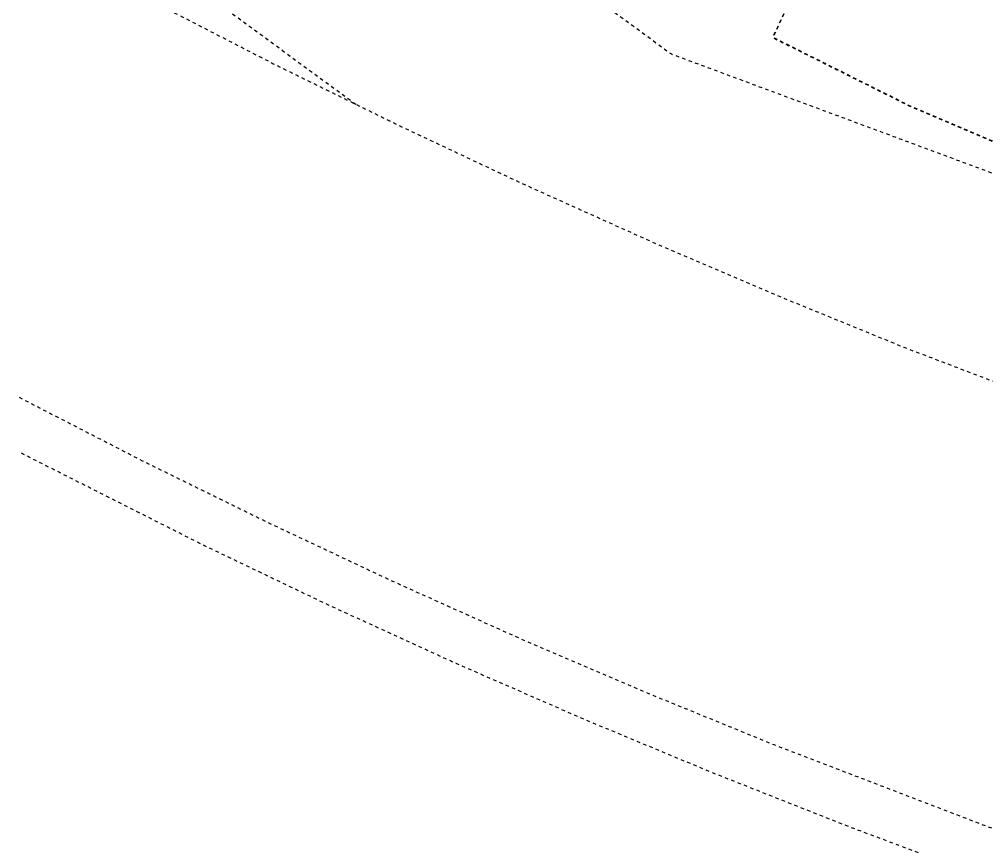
# Model space of a CAD drawing. Header units: millimetres. Extents: x 50357 to 985146, y 723188 to 1803594.
# Drawn here: x 832187.59 to 832216.04, y 818190.76 to 818215.09 of the extents above; entities that cross this region are included whole.
import ezdxf
from ezdxf.xclip import XClip

# ---------------------------------------------------------------- set-up
doc = ezdxf.new("R2010")
doc.units = ezdxf.units.MM
doc.header["$LTSCALE"] = 3
doc.header["$MEASUREMENT"] = 0
doc.linetypes.add('x-baseplan$0$DGN Style 2', pattern=[1.94727e-06, 0, -1.94727e-06])
doc.layers.add('00_Xref', color=7, linetype='Continuous')
doc.layers.add('x-baseplan$0$AR-ROAD_AR_BS_MI_', color=7, linetype='Continuous', true_color=0x6d6d6d)

# ---------------------------------------------------------------- blocks, each defined once
blk = doc.blocks.new('x-baseplan')
at = {"layer": 'x-baseplan$0$AR-ROAD_AR_BS_MI_', "flags": 128}
blk.add_lwpolyline([(834506.84, 818269.481, 0.360963), (834521.641, 818221.911, 0.100934), (834541.721, 818214.002), (834551.671, 818212.252), (834592.861, 818212.383), (834617.661, 818213.134), (834813.071, 818216.608), (834883.041, 818221.15, 0.392146)], format="xyb", dxfattribs=at)
at = {"layer": 'x-baseplan$0$AR-ROAD_AR_BS_MI_', "linetype": 'x-baseplan$0$DGN Style 2', "flags": 128}
for points in [[(834502.374, 818234.985), (834502.738, 818234.249), (834503.103, 818233.546), (834503.48, 818232.848), (834503.869, 818232.158), (834504.271, 818231.474), (834504.684, 818230.798), (834505.108, 818230.128), (834505.545, 818229.467), (834505.992, 818228.813), (834506.452, 818228.167), (834506.922, 818227.529), (834507.403, 818226.899), (834507.896, 818226.278), (834508.399, 818225.665), (834509.252, 818224.674), (834509.777, 818224.093), (834510.311, 818223.521), (834510.855, 818222.958), (834511.409, 818222.405), (834511.973, 818221.862), (834512.546, 818221.329), (834513.128, 818220.806), (834513.719, 818220.293), (834514.319, 818219.79), (834514.928, 818219.298), (834515.546, 818218.817), (834516.171, 818218.346), (834516.805, 818217.887), (834517.447, 818217.438), (834518.096, 818217.001), (834518.753, 818216.576), (834519.417, 818216.161), (834520.088, 818215.759), (834520.767, 818215.368), (834521.126, 818216.109), (834522.508, 818215.312), (834522.155, 818214.552), (834526.204, 818212.526), (834531.603, 818210.23), (834538.872, 818208.439)], [(834502.384, 818234.995), (834502.749, 818234.26), (834503.114, 818233.556), (834503.491, 818232.859), (834503.88, 818232.169), (834504.281, 818231.485), (834504.694, 818230.808), (834505.119, 818230.139), (834505.555, 818229.477), (834506.003, 818228.823), (834506.462, 818228.177), (834506.933, 818227.539), (834507.414, 818226.91), (834507.907, 818226.288), (834508.41, 818225.676), (834509.263, 818224.685), (834509.787, 818224.104), (834510.322, 818223.532), (834510.866, 818222.969), (834511.42, 818222.416), (834511.984, 818221.873), (834512.557, 818221.34), (834513.139, 818220.816), (834513.73, 818220.303), (834514.33, 818219.801), (834514.939, 818219.309), (834515.557, 818218.828), (834516.182, 818218.357), (834516.816, 818217.898), (834517.458, 818217.449), (834518.107, 818217.012), (834518.764, 818216.587), (834519.428, 818216.172), (834520.099, 818215.77), (834520.778, 818215.379), (834521.137, 818216.12), (834522.519, 818215.323), (834522.166, 818214.563), (834526.215, 818212.537), (834531.614, 818210.242), (834538.924, 818208.441)], [(834494.789, 818231.989), (834519.175, 818214.07), (834537.066, 818207.434)], [(834488.059, 818228.636), (834509.892, 818212.592)], [(834503.846, 818215.648), (834507.469, 818213.785), (834511.125, 818211.986), (834514.811, 818210.251), (834518.527, 818208.58), (834522.271, 818206.975), (834526.043, 818205.435), (834532.616, 818202.932)], [(834499.991, 818203.972), (834503.614, 818202.109), (834507.27, 818200.31), (834510.956, 818198.575), (834514.672, 818196.904), (834518.416, 818195.299), (834522.188, 818193.759), (834528.77, 818191.237)], [(834528.127, 818189.944), (834524.267, 818191.393), (834520.432, 818192.91), (834516.625, 818194.494), (834512.846, 818196.143), (834509.096, 818197.859), (834505.377, 818199.64), (834500, 818202.357)]]:
    blk.add_lwpolyline(points, dxfattribs=at)
at = {"layer": 'x-baseplan$0$AR-ROAD_AR_BS_MI_'}
blk.add_open_spline([(834888.665, 818328.071), (834888.665, 818328.071), (834888.38, 818295.02), (834888.087, 818261.082), (834887.794, 818227.143), (834887.768, 818226.21), (834887.39, 818225.246), (834886.994, 818224.237), (834886.615, 818223.274), (834886.556, 818223.201), (834885.661, 818222.604), (834884.725, 818221.98), (834883.83, 818221.383), (834883.597, 818221.343), (834873.619, 818220.652), (834860.549, 818219.749), (834847.672, 818218.854), (834832.738, 818217.866), (834820.676, 818217.062), (834808.614, 818216.262), (834808.202, 818216.253), (834798.216, 818216.563), (834787.806, 818216.885), (834777.587, 818217.202), (834777.095, 818217.207), (834775.314, 818216.982), (834773.484, 818216.75), (834771.722, 818216.527), (834771.671, 818216.57), (834771.645, 818217.373), (834771.618, 818218.224), (834771.592, 818219.026), (834771.541, 818219.077), (834771.155, 818219.095), (834770.77, 818219.102), (834770.242, 818219.14), (834766.915, 818218.612), (834763.588, 818218.125), (834759.897, 818217.561), (834759.344, 818217.483), (834757.063, 818217.045), (834755.223, 818216.701), (834753.383, 818216.352), (834752.97, 818216.312), (834747.801, 818215.981), (834742.492, 818215.641), (834737.491, 818215.32), (834737.081, 818215.324), (834727.346, 818215.757), (834717.058, 818216.215), (834707.041, 818216.661), (834706.366, 818216.703), (834702.632, 818217.245), (834698.893, 818217.768), (834694.285, 818218.463), (834693.274, 818218.558), (834689.609, 818219.485), (834686.87, 818220.14), (834684.135, 818220.815), (834684.075, 818220.779), (834683.571, 818218.816), (834683.055, 818216.803), (834682.551, 818214.841), (834682.49, 818214.793), (834674.562, 818214.657), (834653.522, 818214.345), (834632.075, 818214.063), (834618.507, 818213.88), (834618.047, 818213.825), (834618.027, 818213.647), (834618.002, 818213.422), (834617.983, 818213.244), (834617.817, 818213.191), (834613.223, 818213.048), (834605.566, 818212.815), (834598.069, 818212.566), (834593.334, 818212.437), (834591.662, 818212.338), (834586.267, 818212.362), (834582.168, 818212.427), (834578.069, 818212.459), (834577.53, 818212.45), (834575.782, 818212.323), (834573.51, 818212.164), (834571.4, 818211.994), (834569.297, 818211.947), (834567.195, 818211.894), (834565.093, 818211.823), (834563.026, 818211.871), (834561.099, 818211.904), (834559.171, 818211.941), (834558.436, 818211.972), (834556.687, 818212.086), (834554.415, 818212.242), (834552.49, 818212.355), (834550.255, 818212.614), (834548.339, 818212.823), (834546.423, 818213.039), (834546.04, 818213.101), (834544.327, 818213.474), (834542.112, 818213.97), (834540.07, 818214.394), (834537.988, 818214.984), (834536.233, 818215.466), (834534.481, 818215.955), (834534.184, 818216.056), (834531.88, 818217.03), (834529.565, 818217.988), (834526.791, 818219.191), (834526.152, 818219.404), (834524.108, 818220.67), (834522.537, 818221.602), (834520.974, 818222.551), (834520.779, 818222.699), (834518.57, 818224.615), (834516.299, 818226.586), (834514.142, 818228.457), (834514.033, 818228.577), (834512.459, 818230.826), (834510.831, 818233.151), (834509.249, 818235.41), (834509.156, 818235.58), (834507.941, 818238.422), (834506.7, 818241.322), (834505.501, 818244.127), (834505.467, 818244.262), (834505.023, 818248.141), (834504.568, 818252.11), (834504.123, 818256), (834504.123, 818256.155), (834504.547, 818258.998), (834504.99, 818261.967), (834505.424, 818264.87), (834505.472, 818265.078), (834506.065, 818266.745), (834506.737, 818268.636), (834507.383, 818270.446), (834507.715, 818271.283), (834510.808, 818278.816), (834513.922, 818286.342), (834518.059, 818296.292), (834527.719, 818319.825), (834537.437, 818343.334), (834549.605, 818372.978), (834553.978, 818383.502), (834558.355, 818394.025), (834561.147, 818400.862), (834563.364, 818406.319), (834570.454, 818423.487), (834576.15, 818437.214), (834581.853, 818450.939), (834588.294, 818466.578), (834593.902, 818480.205), (834600.857, 818497.086), (834602.215, 818500.337), (834615.375, 818532.025), (834628.728, 818564.165), (834642.079, 818596.307), (834643.969, 818600.826), (834646.951, 818607.735), (834649.987, 818614.77), (834652.672, 818620.994), (834652.773, 818621.187), (834655.258, 818624.795), (834657.826, 818628.523), (834660.348, 818632.184), (834660.457, 818632.369), (834661.199, 818634.176), (834662.013, 818636.156), (834662.8, 818638.072), (834662.826, 818638.265), (834662.722, 818638.314), (834662.612, 818638.352), (834662.485, 818638.469), (834662.384, 818638.563), (834662.265, 818638.651), (834662.23, 818638.816), (834662.166, 818638.938), (834662.169, 818639.21), (834662.236, 818639.352), (834662.282, 818639.57), (834662.607, 818640.197), (834664.306, 818643.537), (834666.001, 818646.804), (834667.621, 818649.982), (834668.743, 818652.084), (834672.427, 818657.406), (834679.254, 818662.863), (834689.317, 818666.078), (834699.261, 818666.012), (834703.972, 818665), (834706.284, 818664.244), (834706.384, 818664.213), (834720.683, 818659.508), (834735.203, 818654.754), (834749.718, 818649.989), (834750.461, 818649.77), (834764.354, 818646.01), (834778.541, 818642.17), (834792.296, 818638.447), (834793.076, 818638.264), (834813.719, 818633.833), (834837.116, 818628.811), (834860.028, 818623.892), (834862.946, 818623.255), (834864.322, 818622.869), (834865.695, 818622.47), (834867.678, 818621.931), (834869.374, 818621.313), (834878.22, 818618.199), (834886.398, 818615.294), (834893.624, 818612.736), (834893.738, 818612.666), (834894.704, 818611.309), (834895.698, 818609.913), (834896.664, 818608.556), (834896.693, 818608.409), (834896.751, 818599.577), (834896.814, 818590.171), (834896.875, 818580.871), (834896.869, 818579.936), (834896.602, 818569.404), (834896.326, 818558.873), (834896.035, 818547.201), (834895.704, 818538.637), (834895.252, 818528.309), (834894.882, 818519.481), (834894.772, 818517.107), (834894.516, 818512.753), (834894.245, 818508.4), (834893.339, 818492.105), (834892.641, 818479.555), (834891.803, 818465.259), (834891.631, 818462.137), (834891.44, 818459.015), (834891.361, 818456.639), (834890.857, 818443.354), (834890.355, 818429.221), (834889.889, 818416.087), (834889.848, 818414.409), (834889.557, 818393.819), (834889.256, 818373.229), (834889.006, 818353.471), (834889.006, 818353.471), (834888.955, 818349.443), (834888.882, 818342.729), (834888.771, 818336.016), (834888.758, 818331.576), (834888.714, 818329.823), (834888.665, 818328.071)], degree=3, knots=[0, 0, 0, 0, 0.033626, 0.067252, 0.069059, 0.069059, 0.069159, 0.071165, 0.071265, 0.071265, 0.071365, 0.073454, 0.073554, 0.073554, 0.073946, 0.093905, 0.100212, 0.100212, 0.124359, 0.12481, 0.12481, 0.125198, 0.145138, 0.146001, 0.146001, 0.14614, 0.149655, 0.149755, 0.149755, 0.149855, 0.151388, 0.151488, 0.151488, 0.151588, 0.152273, 0.152273, 0.152659, 0.159122, 0.159122, 0.160257, 0.160257, 0.163847, 0.164067, 0.164067, 0.164693, 0.174606, 0.174891, 0.174891, 0.175442, 0.194717, 0.195845, 0.195845, 0.196093, 0.203524, 0.203524, 0.20558, 0.20558, 0.211212, 0.211312, 0.211312, 0.211412, 0.215437, 0.215537, 0.215537, 0.215637, 0.23167, 0.258354, 0.25928, 0.25928, 0.25938, 0.259643, 0.259743, 0.259743, 0.260069, 0.269095, 0.27533, 0.27533, 0.278736, 0.278736, 0.286307, 0.287076, 0.287076, 0.287405, 0.290642, 0.291712, 0.291712, 0.294921, 0.295991, 0.295991, 0.299128, 0.299913, 0.299913, 0.300626, 0.303478, 0.304548, 0.304548, 0.308056, 0.30847, 0.30847, 0.308847, 0.312039, 0.313089, 0.313089, 0.316441, 0.316791, 0.316791, 0.31708, 0.321883, 0.321883, 0.32324, 0.32324, 0.32677, 0.326959, 0.326959, 0.32727, 0.332908, 0.333079, 0.333079, 0.333241, 0.338666, 0.338853, 0.338853, 0.339061, 0.345144, 0.34527, 0.34527, 0.345429, 0.353216, 0.353397, 0.353397, 0.353533, 0.359245, 0.359506, 0.359506, 0.359681, 0.363106, 0.36359, 0.36359, 0.364938, 0.380162, 0.380162, 0.386865, 0.431922, 0.431922, 0.452068, 0.455112, 0.455112, 0.467096, 0.467096, 0.492906, 0.497337, 0.497337, 0.527321, 0.527321, 0.534488, 0.534488, 0.597137, 0.605306, 0.605306, 0.607105, 0.620617, 0.620897, 0.620897, 0.621063, 0.629811, 0.630109, 0.630109, 0.63025, 0.634084, 0.634464, 0.634464, 0.634564, 0.634698, 0.634698, 0.634914, 0.634986, 0.634986, 0.63525, 0.63525, 0.635553, 0.635553, 0.635699, 0.63699, 0.643184, 0.643184, 0.644248, 0.64803, 0.656298, 0.663294, 0.669382, 0.674106, 0.674106, 0.67432, 0.67432, 0.704737, 0.705406, 0.705406, 0.706314, 0.734691, 0.735311, 0.735311, 0.736322, 0.778271, 0.784004, 0.784004, 0.784347, 0.786914, 0.786914, 0.788526, 0.790585, 0.805999, 0.806183, 0.806183, 0.806283, 0.809571, 0.809671, 0.809671, 0.80989, 0.827641, 0.828812, 0.828812, 0.829545, 0.850248, 0.850248, 0.853304, 0.867687, 0.871282, 0.871282, 0.872523, 0.880156, 0.880156, 0.905731, 0.905731, 0.909295, 0.912095, 0.912095, 0.914131, 0.939148, 0.940871, 0.940871, 0.942563, 0.982771, 0.982771, 0.982771, 0.982771, 0.990968, 0.996432, 0.996432, 1, 1, 1, 1], dxfattribs=at)

msp = doc.modelspace()

# ---------------------------------------------------------------- block references
at = {"layer": '00_Xref'}
ref = msp.add_blockref('x-baseplan', (-2312.4073, 0), dxfattribs=at)
XClip(ref).set_block_clipping_path([(834202.4041511728, 818417.7787976695), (834906.6320897909, 818467.0097314055), (834956.0121295976, 817760.6488927432), (834251.7841909796, 817711.4179590071)])

doc.saveas('drawing.dxf')
